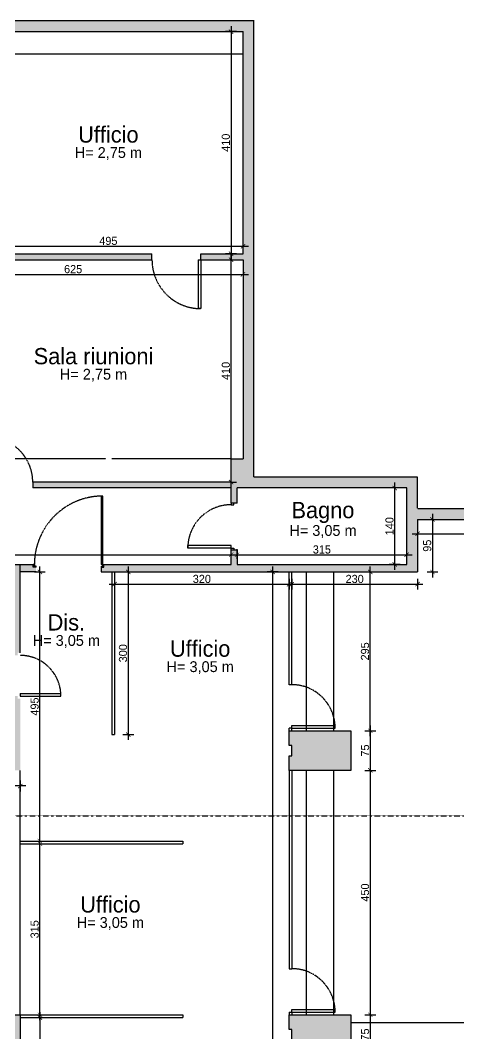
# Model space of a CAD drawing. Header units: millimetres. Extents: x 515 to 43442, y -1882 to 9936.
# Drawn here: x 1679 to 2488, y 2808 to 4678 of the extents above; entities that cross this region are included whole.
import ezdxf

# ---------------------------------------------------------------- set-up
doc = ezdxf.new("R2010")
doc.units = ezdxf.units.MM
doc.linetypes.add('35', pattern=[1.5, 0.5, -0.25, 0.5, -0.25])
doc.linetypes.add('DASHDOT2', pattern=[0.5, 0.25, -0.125, 0, -0.125])
doc.layers.get('Defpoints').update_dxf_attribs({"color": 31})
doc.layers.add('CAMP sez', color=7, linetype='Continuous', lineweight=15, true_color=0xbdbdbd)
for name, color, linetype in [('INF', 8, 'Continuous'), ('Linee di sezione', 7, 'Continuous'), ('PROS', 9, 'Continuous'), ('Q_100_ESECUTIVO', 3, 'Continuous'), ('SEZ', 170, 'Continuous'), ('Testi', 7, 'Continuous'), ('VOLTE', 8, 'Continuous')]:
    doc.layers.add(name, color=color, linetype=linetype)
doc.styles.add('T_ESE_q100', font='bahnschrift.ttf', dxfattribs={"height": 15})
doc.dimstyles.new('Quote al 100 arrotondate', dxfattribs={"dimscale": 0, "dimtxt": 15, "dimasz": 8, "dimexe": 10, "dimexo": 10, "dimgap": 2, "dimtad": 1, "dimdec": 0, "dimrnd": 5, "dimzin": 0, "dimdsep": 46, "dimtxsty": 'T_ESE_q100', "dimblk": 'ARCHTICK', "dimcen": 0.09, "dimdle": 10, "dimadec": 0, "dimazin": 0, "dimtfac": 1, "dimtdec": 0, "dimtofl": 0, "dimtmove": 2, "dimatfit": 3, "dimldrblk": 'ARCHTICK', "dimfxl": 10, "dimfxlon": 1, "dimtolj": 1, "dimtzin": 0, "dimlwd": -1, "dimlwe": -1, "dimarcsym": 0})

# ---------------------------------------------------------------- blocks, each defined once
blk = doc.blocks.new('_ArchTick')
at = {"color": 0, "linetype": 'ByBlock', "const_width": 0.15}
blk.add_lwpolyline([(-0.5, -0.5), (0.5, 0.5)], dxfattribs=at)
blk = doc.blocks.new('*D27')
at = {"layer": 'Defpoints', "color": 0, "transparency": 16777216}
for p in [(2089.9, 4657.4), (2067.8, 4247.4), (2089.9, 4247.4)]:
    blk.add_point(p, dxfattribs=at)
at = {"layer": 'Q_100_ESECUTIVO', "color": 0, "transparency": 16777216}
for p, q in [((2077.8, 4657.4), (2057.8, 4657.4)), ((2067.8, 4667.4), (2067.8, 4237.4)), ((2077.8, 4247.4), (2057.8, 4247.4))]:
    blk.add_line(p, q, dxfattribs=at)
at = {"layer": 'Q_100_ESECUTIVO', "color": 0, "transparency": 16777216, "xscale": 8, "yscale": 8, "zscale": 8}
for p, rotation in [((2067.8, 4657.4), 90), ((2067.8, 4247.4), 270)]:
    blk.add_blockref('_ArchTick', p, dxfattribs=dict(at, rotation=rotation))
at = {"layer": 'Q_100_ESECUTIVO', "color": 0, "transparency": 16777216, "insert": (2058.2, 4452.4), "char_height": 15, "attachment_point": 5, "rotation": 90, "style": 'T_ESE_q100'}
blk.add_mtext('\\A1;410', dxfattribs=at)
blk = doc.blocks.new('*D29')
at = {"layer": 'Defpoints', "color": 0, "transparency": 16777216}
for p in [(1462.9, 4290.4), (2089.9, 4236.4), (2089.9, 4209.5)]:
    blk.add_point(p, dxfattribs=at)
at = {"layer": 'Q_100_ESECUTIVO', "color": 0, "transparency": 16777216}
for p, q in [((1452.9, 4209.5), (2099.9, 4209.5)), ((1462.9, 4219.5), (1462.9, 4199.5)), ((2089.9, 4219.5), (2089.9, 4199.5))]:
    blk.add_line(p, q, dxfattribs=at)
at = {"layer": 'Q_100_ESECUTIVO', "color": 0, "transparency": 16777216, "xscale": 8, "yscale": 8, "zscale": 8, "rotation": 180}
blk.add_blockref('_ArchTick', (1462.9, 4209.5), dxfattribs=at)
at = {"layer": 'Q_100_ESECUTIVO', "color": 0, "transparency": 16777216, "xscale": 8, "yscale": 8, "zscale": 8}
blk.add_blockref('_ArchTick', (2089.9, 4209.5), dxfattribs=at)
at = {"layer": 'Q_100_ESECUTIVO', "color": 0, "transparency": 16777216, "insert": (1776.4, 4219.1), "char_height": 15, "attachment_point": 5, "style": 'T_ESE_q100'}
blk.add_mtext('\\A1;625', dxfattribs=at)
blk = doc.blocks.new('*D34')
at = {"layer": 'Defpoints', "color": 0, "transparency": 16777216}
for p in [(2067.9, 3692.2), (1064.9, 3674.4), (2067.9, 3674.4)]:
    blk.add_point(p, dxfattribs=at)
at = {"layer": 'Q_100_ESECUTIVO', "color": 0, "transparency": 16777216}
for p, q in [((1054.9, 3692.2), (2077.9, 3692.2)), ((1064.9, 3684.4), (1064.9, 3702.2)), ((2067.9, 3684.4), (2067.9, 3702.2))]:
    blk.add_line(p, q, dxfattribs=at)
at = {"layer": 'Q_100_ESECUTIVO', "color": 0, "transparency": 16777216, "xscale": 8, "yscale": 8, "zscale": 8, "rotation": 180}
blk.add_blockref('_ArchTick', (1064.9, 3692.2), dxfattribs=at)
at = {"layer": 'Q_100_ESECUTIVO', "color": 0, "transparency": 16777216, "xscale": 8, "yscale": 8, "zscale": 8}
blk.add_blockref('_ArchTick', (2067.9, 3692.2), dxfattribs=at)
at = {"layer": 'Q_100_ESECUTIVO', "color": 0, "transparency": 16777216, "insert": (1566.4, 3701.9), "char_height": 15, "attachment_point": 5, "style": 'T_ESE_q100'}
blk.add_mtext('\\A1;1005', dxfattribs=at)
blk = doc.blocks.new('*D35')
at = {"layer": 'Defpoints', "color": 0, "transparency": 16777216}
for p in [(2391.9, 3692.2), (2078.9, 3674.4), (2391.9, 3674.4)]:
    blk.add_point(p, dxfattribs=at)
at = {"layer": 'Q_100_ESECUTIVO', "color": 0, "transparency": 16777216}
for p, q in [((2068.9, 3692.2), (2401.9, 3692.2)), ((2078.9, 3684.4), (2078.9, 3702.2)), ((2391.9, 3684.4), (2391.9, 3702.2))]:
    blk.add_line(p, q, dxfattribs=at)
at = {"layer": 'Q_100_ESECUTIVO', "color": 0, "transparency": 16777216, "xscale": 8, "yscale": 8, "zscale": 8, "rotation": 180}
blk.add_blockref('_ArchTick', (2078.9, 3692.2), dxfattribs=at)
at = {"layer": 'Q_100_ESECUTIVO', "color": 0, "transparency": 16777216, "xscale": 8, "yscale": 8, "zscale": 8}
blk.add_blockref('_ArchTick', (2391.9, 3692.2), dxfattribs=at)
at = {"layer": 'Q_100_ESECUTIVO', "color": 0, "transparency": 16777216, "insert": (2235.4, 3701.8), "char_height": 15, "attachment_point": 5, "style": 'T_ESE_q100'}
blk.add_mtext('\\A1;315', dxfattribs=at)
blk = doc.blocks.new('*D36')
at = {"layer": 'Defpoints', "color": 0, "transparency": 16777216}
for p in [(2369.8, 3815.4), (2391.9, 3815.4), (2391.9, 3674.4)]:
    blk.add_point(p, dxfattribs=at)
at = {"layer": 'Q_100_ESECUTIVO', "color": 0, "transparency": 16777216}
for p, q in [((2379.8, 3815.4), (2359.8, 3815.4)), ((2369.8, 3664.4), (2369.8, 3825.4)), ((2379.8, 3674.4), (2359.8, 3674.4))]:
    blk.add_line(p, q, dxfattribs=at)
at = {"layer": 'Q_100_ESECUTIVO', "color": 0, "transparency": 16777216, "xscale": 8, "yscale": 8, "zscale": 8}
for p, rotation in [((2369.8, 3815.4), 90), ((2369.8, 3674.4), 270)]:
    blk.add_blockref('_ArchTick', p, dxfattribs=dict(at, rotation=rotation))
at = {"layer": 'Q_100_ESECUTIVO', "color": 0, "transparency": 16777216, "insert": (2360.2, 3744.9), "char_height": 15, "attachment_point": 5, "rotation": 90, "style": 'T_ESE_q100'}
blk.add_mtext('\\A1;140', dxfattribs=at)
blk = doc.blocks.new('*D40')
at = {"layer": 'Defpoints', "color": 0, "transparency": 16777216}
for p in [(1059.9, 3294.4), (1678.9, 3294.4), (1059.9, 3265.5)]:
    blk.add_point(p, dxfattribs=at)
at = {"layer": 'Q_100_ESECUTIVO', "color": 0, "transparency": 16777216}
for p, q in [((1059.9, 3275.5), (1059.9, 3255.5)), ((1678.9, 3275.5), (1678.9, 3255.5)), ((1688.9, 3265.5), (1049.9, 3265.5))]:
    blk.add_line(p, q, dxfattribs=at)
at = {"layer": 'Q_100_ESECUTIVO', "color": 0, "transparency": 16777216, "xscale": 8, "yscale": 8, "zscale": 8, "rotation": 180}
blk.add_blockref('_ArchTick', (1059.9, 3265.5), dxfattribs=at)
at = {"layer": 'Q_100_ESECUTIVO', "color": 0, "transparency": 16777216, "xscale": 8, "yscale": 8, "zscale": 8}
blk.add_blockref('_ArchTick', (1678.9, 3265.5), dxfattribs=at)
at = {"layer": 'Q_100_ESECUTIVO', "color": 0, "transparency": 16777216, "insert": (1369.4, 3275.2), "char_height": 15, "attachment_point": 5, "style": 'T_ESE_q100'}
blk.add_mtext('\\A1;620', dxfattribs=at)
blk = doc.blocks.new('*D92')
at = {"layer": 'Defpoints', "color": 0, "transparency": 16777216}
for p in [(1592.9, 4247.4), (2089.9, 4261.5), (2089.9, 4247.4)]:
    blk.add_point(p, dxfattribs=at)
at = {"layer": 'Q_100_ESECUTIVO', "color": 0, "transparency": 16777216}
for p, q in [((1592.9, 4257.4), (1592.9, 4271.5)), ((2089.9, 4257.4), (2089.9, 4271.5)), ((1582.9, 4261.5), (2099.9, 4261.5))]:
    blk.add_line(p, q, dxfattribs=at)
at = {"layer": 'Q_100_ESECUTIVO', "color": 0, "transparency": 16777216, "xscale": 8, "yscale": 8, "zscale": 8, "rotation": 180}
blk.add_blockref('_ArchTick', (1592.9, 4261.5), dxfattribs=at)
at = {"layer": 'Q_100_ESECUTIVO', "color": 0, "transparency": 16777216, "xscale": 8, "yscale": 8, "zscale": 8}
blk.add_blockref('_ArchTick', (2089.9, 4261.5), dxfattribs=at)
at = {"layer": 'Q_100_ESECUTIVO', "color": 0, "transparency": 16777216, "insert": (1841.4, 4271.2), "char_height": 15, "attachment_point": 5, "style": 'T_ESE_q100'}
blk.add_mtext('\\A1;495', dxfattribs=at)
blk = doc.blocks.new('*D93')
at = {"layer": 'Defpoints', "color": 0, "transparency": 16777216}
for p in [(2067.9, 4236.4), (2067.9, 4236.4), (2067.9, 3826.4)]:
    blk.add_point(p, dxfattribs=at)
at = {"layer": 'Q_100_ESECUTIVO', "color": 0, "transparency": 16777216}
for p, q in [((2067.9, 3816.4), (2067.9, 4246.4)), ((2067.9, 4236.4), (2077.9, 4236.4)), ((2067.9, 3826.4), (2077.9, 3826.4))]:
    blk.add_line(p, q, dxfattribs=at)
at = {"layer": 'Q_100_ESECUTIVO', "color": 0, "transparency": 16777216, "xscale": 8, "yscale": 8, "zscale": 8}
for p, rotation in [((2067.9, 4236.4), 90), ((2067.9, 3826.4), 270)]:
    blk.add_blockref('_ArchTick', p, dxfattribs=dict(at, rotation=rotation))
at = {"layer": 'Q_100_ESECUTIVO', "color": 0, "transparency": 16777216, "insert": (2058.2, 4031.4), "char_height": 15, "attachment_point": 5, "rotation": 90, "style": 'T_ESE_q100'}
blk.add_mtext('\\A1;410', dxfattribs=at)
blk = doc.blocks.new('*D101')
at = {"layer": 'Defpoints', "color": 0, "transparency": 16777216}
for p in [(1678.9, 3158.9), (1715.1, 3158.9), (1678.9, 2843.4)]:
    blk.add_point(p, dxfattribs=at)
at = {"layer": 'Q_100_ESECUTIVO', "color": 0, "transparency": 16777216}
for p, q in [((1715.1, 2833.4), (1715.1, 3168.9)), ((1705.1, 3158.9), (1725.1, 3158.9)), ((1705.1, 2843.4), (1725.1, 2843.4))]:
    blk.add_line(p, q, dxfattribs=at)
at = {"layer": 'Q_100_ESECUTIVO', "color": 0, "transparency": 16777216, "xscale": 8, "yscale": 8, "zscale": 8}
for p, rotation in [((1715.1, 3158.9), 90), ((1715.1, 2843.4), 270)]:
    blk.add_blockref('_ArchTick', p, dxfattribs=dict(at, rotation=rotation))
at = {"layer": 'Q_100_ESECUTIVO', "color": 0, "transparency": 16777216, "insert": (1705.4, 3001.1), "char_height": 15, "attachment_point": 5, "rotation": 90, "style": 'T_ESE_q100'}
blk.add_mtext('\\A1;315', dxfattribs=at)
blk = doc.blocks.new('*D102')
at = {"layer": 'Defpoints', "color": 0, "transparency": 16777216}
for p in [(1678.9, 2838.4), (1678.9, 2522.9), (1715.1, 2522.9)]:
    blk.add_point(p, dxfattribs=at)
at = {"layer": 'Q_100_ESECUTIVO', "color": 0, "transparency": 16777216}
for p, q in [((1715.1, 2848.4), (1715.1, 2512.9)), ((1705.1, 2838.4), (1725.1, 2838.4)), ((1705.1, 2522.9), (1725.1, 2522.9))]:
    blk.add_line(p, q, dxfattribs=at)
at = {"layer": 'Q_100_ESECUTIVO', "color": 0, "transparency": 16777216, "xscale": 8, "yscale": 8, "zscale": 8}
for p, rotation in [((1715.1, 2838.4), 90), ((1715.1, 2522.9), 270)]:
    blk.add_blockref('_ArchTick', p, dxfattribs=dict(at, rotation=rotation))
at = {"layer": 'Q_100_ESECUTIVO', "color": 0, "transparency": 16777216, "insert": (1705.4, 2680.6), "char_height": 15, "attachment_point": 5, "rotation": 90, "style": 'T_ESE_q100'}
blk.add_mtext('\\A1;315', dxfattribs=at)
blk = doc.blocks.new('*D103')
at = {"layer": 'Defpoints', "color": 0, "transparency": 16777216}
for p in [(1678.9, 3660.4), (1715.1, 3660.4), (1678.9, 3163.9)]:
    blk.add_point(p, dxfattribs=at)
at = {"layer": 'Q_100_ESECUTIVO', "color": 0, "transparency": 16777216}
for p, q in [((1715.1, 3153.9), (1715.1, 3670.4)), ((1705.1, 3660.4), (1725.1, 3660.4)), ((1705.1, 3163.9), (1725.1, 3163.9))]:
    blk.add_line(p, q, dxfattribs=at)
at = {"layer": 'Q_100_ESECUTIVO', "color": 0, "transparency": 16777216, "xscale": 8, "yscale": 8, "zscale": 8}
for p, rotation in [((1715.1, 3660.4), 90), ((1715.1, 3163.9), 270)]:
    blk.add_blockref('_ArchTick', p, dxfattribs=dict(at, rotation=rotation))
at = {"layer": 'Q_100_ESECUTIVO', "color": 0, "transparency": 16777216, "insert": (1705.4, 3412.1), "char_height": 15, "attachment_point": 5, "rotation": 90, "style": 'T_ESE_q100'}
blk.add_mtext('\\A1;495', dxfattribs=at)
blk = doc.blocks.new('*D104')
at = {"layer": 'Defpoints', "color": 0, "transparency": 16777216}
for p in [(1852.9, 3660.4), (2174.9, 3660.4), (2174.9, 3637.9)]:
    blk.add_point(p, dxfattribs=at)
at = {"layer": 'Q_100_ESECUTIVO', "color": 0, "transparency": 16777216}
for p, q in [((1852.9, 3647.9), (1852.9, 3627.9)), ((2174.9, 3647.9), (2174.9, 3627.9)), ((1842.9, 3637.9), (2184.9, 3637.9))]:
    blk.add_line(p, q, dxfattribs=at)
at = {"layer": 'Q_100_ESECUTIVO', "color": 0, "transparency": 16777216, "xscale": 8, "yscale": 8, "zscale": 8, "rotation": 180}
blk.add_blockref('_ArchTick', (1852.9, 3637.9), dxfattribs=at)
at = {"layer": 'Q_100_ESECUTIVO', "color": 0, "transparency": 16777216, "xscale": 8, "yscale": 8, "zscale": 8}
blk.add_blockref('_ArchTick', (2174.9, 3637.9), dxfattribs=at)
at = {"layer": 'Q_100_ESECUTIVO', "color": 0, "transparency": 16777216, "insert": (2013.9, 3647.5), "char_height": 15, "attachment_point": 5, "style": 'T_ESE_q100'}
blk.add_mtext('\\A1;320', dxfattribs=at)
blk = doc.blocks.new('*D105')
at = {"layer": 'Defpoints', "color": 0, "transparency": 16777216}
for p in [(1852.9, 3660.4), (1852.9, 3360.4), (1878.2, 3360.4)]:
    blk.add_point(p, dxfattribs=at)
at = {"layer": 'Q_100_ESECUTIVO', "color": 0, "transparency": 16777216}
for p, q in [((1878.2, 3670.4), (1878.2, 3350.4)), ((1868.2, 3660.4), (1888.2, 3660.4)), ((1868.2, 3360.4), (1888.2, 3360.4))]:
    blk.add_line(p, q, dxfattribs=at)
at = {"layer": 'Q_100_ESECUTIVO', "color": 0, "transparency": 16777216, "xscale": 8, "yscale": 8, "zscale": 8}
for p, rotation in [((1878.2, 3660.4), 90), ((1878.2, 3360.4), 270)]:
    blk.add_blockref('_ArchTick', p, dxfattribs=dict(at, rotation=rotation))
at = {"layer": 'Q_100_ESECUTIVO', "color": 0, "transparency": 16777216, "insert": (1868.5, 3510.4), "char_height": 15, "attachment_point": 5, "rotation": 90, "style": 'T_ESE_q100'}
blk.add_mtext('\\A1;300', dxfattribs=at)
blk = doc.blocks.new('*D106')
at = {"layer": 'Defpoints', "color": 0, "transparency": 16777216}
for p in [(2174.9, 3660.4), (2144.5, 1727.4), (2174.9, 1727.4)]:
    blk.add_point(p, dxfattribs=at)
at = {"layer": 'Q_100_ESECUTIVO', "color": 0, "transparency": 16777216}
for p, q in [((2144.5, 3670.4), (2144.5, 1717.4)), ((2154.5, 3660.4), (2134.5, 3660.4)), ((2154.5, 1727.4), (2134.5, 1727.4))]:
    blk.add_line(p, q, dxfattribs=at)
at = {"layer": 'Q_100_ESECUTIVO', "color": 0, "transparency": 16777216, "xscale": 8, "yscale": 8, "zscale": 8}
for p, rotation in [((2144.5, 3660.4), 90), ((2144.5, 1727.4), 270)]:
    blk.add_blockref('_ArchTick', p, dxfattribs=dict(at, rotation=rotation))
at = {"layer": 'Q_100_ESECUTIVO', "color": 0, "transparency": 16777216, "insert": (2134.8, 2693.9), "char_height": 15, "attachment_point": 5, "rotation": 90, "style": 'T_ESE_q100'}
blk.add_mtext('\\A1;1935', dxfattribs=at)
blk = doc.blocks.new('*D72')
at = {"layer": 'Defpoints', "color": 0, "transparency": 16777216}
for p in [(2411.9, 3757.4), (2720.9, 3757.4), (2720.9, 3730.8)]:
    blk.add_point(p, dxfattribs=at)
at = {"layer": 'Q_100_ESECUTIVO', "color": 0, "transparency": 16777216}
for p, q in [((2411.9, 3740.8), (2411.9, 3720.8)), ((2720.9, 3740.8), (2720.9, 3720.8)), ((2401.9, 3730.8), (2730.9, 3730.8))]:
    blk.add_line(p, q, dxfattribs=at)
at = {"layer": 'Q_100_ESECUTIVO', "color": 0, "transparency": 16777216, "xscale": 8, "yscale": 8, "zscale": 8, "rotation": 180}
blk.add_blockref('_ArchTick', (2411.9, 3730.8), dxfattribs=at)
at = {"layer": 'Q_100_ESECUTIVO', "color": 0, "transparency": 16777216, "xscale": 8, "yscale": 8, "zscale": 8}
blk.add_blockref('_ArchTick', (2720.9, 3730.8), dxfattribs=at)
at = {"layer": 'Q_100_ESECUTIVO', "color": 0, "transparency": 16777216, "insert": (2566.4, 3740.5), "char_height": 15, "attachment_point": 5, "style": 'T_ESE_q100'}
blk.add_mtext('\\A1;310', dxfattribs=at)
blk = doc.blocks.new('*D73')
at = {"layer": 'Defpoints', "color": 0, "transparency": 16777216}
for p in [(2411.9, 3757.4), (2411.9, 3660.4), (2439.4, 3660.4)]:
    blk.add_point(p, dxfattribs=at)
at = {"layer": 'Q_100_ESECUTIVO', "color": 0, "transparency": 16777216}
for p, q in [((2439.4, 3767.4), (2439.4, 3650.4)), ((2429.4, 3757.4), (2449.4, 3757.4)), ((2429.4, 3660.4), (2449.4, 3660.4))]:
    blk.add_line(p, q, dxfattribs=at)
at = {"layer": 'Q_100_ESECUTIVO', "color": 0, "transparency": 16777216, "xscale": 8, "yscale": 8, "zscale": 8}
for p, rotation in [((2439.4, 3757.4), 90), ((2439.4, 3660.4), 270)]:
    blk.add_blockref('_ArchTick', p, dxfattribs=dict(at, rotation=rotation))
at = {"layer": 'Q_100_ESECUTIVO', "color": 0, "transparency": 16777216, "insert": (2429.8, 3708.9), "char_height": 15, "attachment_point": 5, "rotation": 90, "style": 'T_ESE_q100'}
blk.add_mtext('\\A1;95', dxfattribs=at)
blk = doc.blocks.new('*D74')
at = {"layer": 'Defpoints', "color": 0, "transparency": 16777216}
for p in [(2179.9, 3660.4), (2411.9, 3660.4), (2411.9, 3637.9)]:
    blk.add_point(p, dxfattribs=at)
at = {"layer": 'Q_100_ESECUTIVO', "color": 0, "transparency": 16777216}
for p, q in [((2179.9, 3647.9), (2179.9, 3627.9)), ((2411.9, 3647.9), (2411.9, 3627.9)), ((2169.9, 3637.9), (2421.9, 3637.9))]:
    blk.add_line(p, q, dxfattribs=at)
at = {"layer": 'Q_100_ESECUTIVO', "color": 0, "transparency": 16777216, "xscale": 8, "yscale": 8, "zscale": 8, "rotation": 180}
blk.add_blockref('_ArchTick', (2179.9, 3637.9), dxfattribs=at)
at = {"layer": 'Q_100_ESECUTIVO', "color": 0, "transparency": 16777216, "xscale": 8, "yscale": 8, "zscale": 8}
blk.add_blockref('_ArchTick', (2411.9, 3637.9), dxfattribs=at)
at = {"layer": 'Q_100_ESECUTIVO', "color": 0, "transparency": 16777216, "insert": (2295.9, 3647.5), "char_height": 15, "attachment_point": 5, "style": 'T_ESE_q100'}
blk.add_mtext('\\A1;230', dxfattribs=at)
blk = doc.blocks.new('*D75')
at = {"layer": 'Defpoints', "color": 0, "transparency": 16777216}
for p in [(2288.9, 3660.4), (2324.7, 3660.4), (2288.9, 3367.4)]:
    blk.add_point(p, dxfattribs=at)
at = {"layer": 'Q_100_ESECUTIVO', "color": 0, "transparency": 16777216}
for p, q in [((2324.7, 3357.4), (2324.7, 3670.4)), ((2314.7, 3660.4), (2334.7, 3660.4)), ((2314.7, 3367.4), (2334.7, 3367.4))]:
    blk.add_line(p, q, dxfattribs=at)
at = {"layer": 'Q_100_ESECUTIVO', "color": 0, "transparency": 16777216, "xscale": 8, "yscale": 8, "zscale": 8}
for p, rotation in [((2324.7, 3660.4), 90), ((2324.7, 3367.4), 270)]:
    blk.add_blockref('_ArchTick', p, dxfattribs=dict(at, rotation=rotation))
at = {"layer": 'Q_100_ESECUTIVO', "color": 0, "transparency": 16777216, "insert": (2315, 3513.9), "char_height": 15, "attachment_point": 5, "rotation": 90, "style": 'T_ESE_q100'}
blk.add_mtext('\\A1;295', dxfattribs=at)
blk = doc.blocks.new('*D76')
at = {"layer": 'Defpoints', "color": 0, "transparency": 16777216}
for p in [(2288.9, 3367.4), (2288.9, 3294.4), (2324.7, 3294.4)]:
    blk.add_point(p, dxfattribs=at)
at = {"layer": 'Q_100_ESECUTIVO', "color": 0, "transparency": 16777216}
for p, q in [((2314.7, 3367.4), (2334.7, 3367.4)), ((2324.7, 3377.4), (2324.7, 3284.4)), ((2314.7, 3294.4), (2334.7, 3294.4))]:
    blk.add_line(p, q, dxfattribs=at)
at = {"layer": 'Q_100_ESECUTIVO', "color": 0, "transparency": 16777216, "xscale": 8, "yscale": 8, "zscale": 8}
for p, rotation in [((2324.7, 3367.4), 90), ((2324.7, 3294.4), 270)]:
    blk.add_blockref('_ArchTick', p, dxfattribs=dict(at, rotation=rotation))
at = {"layer": 'Q_100_ESECUTIVO', "color": 0, "transparency": 16777216, "insert": (2315.1, 3330.9), "char_height": 15, "attachment_point": 5, "rotation": 90, "style": 'T_ESE_q100'}
blk.add_mtext('\\A1;75', dxfattribs=at)
blk = doc.blocks.new('*D77')
at = {"layer": 'Defpoints', "color": 0, "transparency": 16777216}
for p in [(2288.9, 3294.4), (2288.9, 2843.4), (2324.7, 2843.4)]:
    blk.add_point(p, dxfattribs=at)
at = {"layer": 'Q_100_ESECUTIVO', "color": 0, "transparency": 16777216}
for p, q in [((2314.7, 3294.4), (2334.7, 3294.4)), ((2324.7, 3304.4), (2324.7, 2833.4)), ((2314.7, 2843.4), (2334.7, 2843.4))]:
    blk.add_line(p, q, dxfattribs=at)
at = {"layer": 'Q_100_ESECUTIVO', "color": 0, "transparency": 16777216, "xscale": 8, "yscale": 8, "zscale": 8}
for p, rotation in [((2324.7, 3294.4), 90), ((2324.7, 2843.4), 270)]:
    blk.add_blockref('_ArchTick', p, dxfattribs=dict(at, rotation=rotation))
at = {"layer": 'Q_100_ESECUTIVO', "color": 0, "transparency": 16777216, "insert": (2315, 3068.9), "char_height": 15, "attachment_point": 5, "rotation": 90, "style": 'T_ESE_q100'}
blk.add_mtext('\\A1;450', dxfattribs=at)
blk = doc.blocks.new('*D78')
at = {"layer": 'Defpoints', "color": 0, "transparency": 16777216}
for p in [(2288.9, 2843.4), (2288.9, 2770.4), (2324.7, 2770.4)]:
    blk.add_point(p, dxfattribs=at)
at = {"layer": 'Q_100_ESECUTIVO', "color": 0, "transparency": 16777216}
for p, q in [((2314.7, 2843.4), (2334.7, 2843.4)), ((2324.7, 2853.4), (2324.7, 2760.4)), ((2314.7, 2770.4), (2334.7, 2770.4))]:
    blk.add_line(p, q, dxfattribs=at)
at = {"layer": 'Q_100_ESECUTIVO', "color": 0, "transparency": 16777216, "xscale": 8, "yscale": 8, "zscale": 8}
for p, rotation in [((2324.7, 2843.4), 90), ((2324.7, 2770.4), 270)]:
    blk.add_blockref('_ArchTick', p, dxfattribs=dict(at, rotation=rotation))
at = {"layer": 'Q_100_ESECUTIVO', "color": 0, "transparency": 16777216, "insert": (2315.1, 2806.9), "char_height": 15, "attachment_point": 5, "rotation": 90, "style": 'T_ESE_q100'}
blk.add_mtext('\\A1;75', dxfattribs=at)

msp = doc.modelspace()

# ---------------------------------------------------------------- hatches: boundary and pattern name
at = {"layer": 'CAMP sez'}
h = msp.add_hatch(color=256, dxfattribs=at)
h.dxf.hatch_style = 1
h.paths.add_polyline_path([(2958.9, 1722.4), (2938.9, 1722.4), (2938.9, 1592.8), (2715.6, 1441.1), (2726.9, 1424.5), (2958.9, 1582.2)], flags=17)
h.paths.add_polyline_path([(2694.6, 1402.6), (2683.3, 1419.3), (2288.9, 1220.7), (2288.9, 1198.4)], flags=17)
h.paths.add_polyline_path([(2288.9, 1271.4), (2174.9, 1271.4), (2174.9, 1244.4), (2179.9, 1244.4), (2179.9, 1225.4), (2174.9, 1225.4), (2174.9, 1198.4), (2288.9, 1198.4)], flags=17)
h.paths.add_polyline_path([(2288.9, 2843.4), (2174.9, 2843.4), (2174.9, 2816.4), (2179.9, 2816.4), (2179.9, 2797.4), (2174.9, 2797.4), (2174.9, 2770.4), (2288.9, 2770.4)], flags=17)
h.paths.add_polyline_path([(2288.9, 2319.4), (2174.9, 2319.4), (2174.9, 2292.4), (2179.9, 2292.4), (2179.9, 2273.4), (2174.9, 2273.4), (2174.9, 2246.4), (2288.9, 2246.4)], flags=17)
h.paths.add_polyline_path([(2288.9, 1795.4), (2174.9, 1795.4), (2174.9, 1768.4), (2179.9, 1768.4), (2179.9, 1749.4), (2174.9, 1749.4), (2174.9, 1722.4), (2288.9, 1722.4)], flags=17)
h.paths.add_polyline_path([(2958.9, 1895.9), (2938.9, 1895.9), (2938.9, 1742.4), (2288.9, 1742.4), (2288.9, 1722.4), (2958.9, 1722.4)], flags=17)
h.paths.add_polyline_path([(2958.9, 2419.9), (2938.9, 2419.9), (2938.9, 2145.9), (2958.9, 2145.9)], flags=17)
h.paths.add_polyline_path([(2958.9, 3851.4), (2938.9, 3851.4), (2938.9, 3607.9), (2958.9, 3607.9)], flags=17)
h.paths.add_polyline_path([(2958.9, 3357.9), (2938.9, 3357.9), (2938.9, 3193.9), (2958.9, 3193.9)], flags=17)
h.paths.add_polyline_path([(2958.9, 2943.9), (2938.9, 2943.9), (2938.9, 2669.9), (2958.9, 2669.9)], flags=17)
h.paths.add_polyline_path([(1678.9, 3674.4), (1059.9, 3674.4), (1059.9, 3663.4), (1510.9, 3663.4), (1510.9, 3463.4), (1420.9, 3463.4), (1420.9, 3460.4), (1505.9, 3460.4), (1505.9, 3454.4), (1420.9, 3454.4), (1420.9, 3451.4), (1510.9, 3451.4), (1510.9, 3309.4), (1420.9, 3309.4), (1420.9, 3304.9), (1510.9, 3304.9), (1510.9, 3298.9), (1420.9, 3298.9), (1420.9, 3294.4), (1520.9, 3294.4), (1520.9, 3357.4), (1613.9, 3357.4), (1613.9, 3367.4), (1520.9, 3367.4), (1520.9, 3515.4), (1523.9, 3515.4), (1523.9, 3526.4), (1520.9, 3526.4), (1520.9, 3663.4), (1667.9, 3663.4), (1667.9, 3526.4), (1598.9, 3526.4), (1598.9, 3515.4), (1667.9, 3515.4), (1667.9, 3506.4), (1673.9, 3506.4), (1673.9, 3511.4), (1678.9, 3511.4)], flags=17)
h.paths.add_polyline_path([(1330.9, 3463.4), (1305.9, 3463.4), (1305.9, 3663.4), (1290.9, 3663.4), (1290.9, 3294.4), (1330.9, 3294.4), (1330.9, 3309.4), (1305.9, 3309.4), (1305.9, 3451.4), (1330.9, 3451.4)], flags=16)
h.paths.add_polyline_path([(1310.4, 4657.4), (1290.4, 4657.4), (1290.4, 4259.4), (1310.4, 4259.4)], flags=17)
h.paths.add_polyline_path([(1330.4, 4259.4), (1270.4, 4259.4), (1270.4, 4239.4), (1330.4, 4239.4)], flags=17)
h.paths.add_polyline_path([(1180.4, 4259.4), (1067.9, 4259.4), (1067.9, 4239.4), (1180.4, 4239.4)], flags=17)
h.paths.add_polyline_path([(1447.9, 4259.4), (1420.4, 4259.4), (1420.4, 4239.4), (1447.9, 4239.4)], flags=17)
h.paths.add_polyline_path([(849.9, 682.4), (514.9, 682.4), (514.9, 647.4), (814.9, 647.4), (814.9, 489.5), (849.9, 489.5), (849.9, 557.4), (852.9, 557.4), (852.9, 567.4), (849.9, 567.4)])
h.paths.add_polyline_path([(2288.9, 3367.4), (2174.9, 3367.4), (2174.9, 3340.4), (2179.9, 3340.4), (2179.9, 3321.4), (2174.9, 3321.4), (2174.9, 3294.4), (2288.9, 3294.4)], flags=17)
h.paths.add_polyline_path([(1707.9, 3669.4), (1702.9, 3669.4), (1702.9, 3674.4), (1678.9, 3674.4), (1678.9, 3660.4), (1707.9, 3660.4)], flags=17)
h.paths.add_polyline_path([(5530.2, 3374.5), (5498.8, 3353.2), (5516.8, 3326.7), (5548.2, 3348.1)], flags=17)
h.paths.add_polyline_path([(5295.1, 3176.1), (5277.1, 3202.5), (5216.7, 3161.5), (5234.7, 3135)], flags=17)
h.paths.add_polyline_path([(4753.9, 2839.4), (4690.9, 2839.4), (4690.9, 2759.4), (4756.2, 2803.8)], flags=17)
h.paths.add_polyline_path([(4230.9, 2839.4), (4167.9, 2839.4), (4167.9, 2767.4), (4230.9, 2767.4)], flags=17)
h.paths.add_polyline_path([(4204.5, 2469.9), (4172.2, 2448), (4191.3, 2419.8), (4223.6, 2441.8)], flags=17)
h.paths.add_polyline_path([(3701.3, 2086.8), (3682.2, 2114.9), (3649.9, 2093), (3669, 2064.9)], flags=17)
h.paths.add_polyline_path([(3186.9, 1793.4), (3123.9, 1793.4), (3123.9, 1694.4), (3186.9, 1732.4)], flags=17)
h.paths.add_polyline_path([(2726.9, 1424.5), (2707.8, 1452.7), (2675.5, 1430.7), (2694.6, 1402.6)], flags=17)
h.paths.add_polyline_path([(1701.9, 1209.4), (1678.9, 1209.4), (1678.9, 1198.4), (1701.9, 1198.4)], flags=17)
h.paths.add_polyline_path([(1678.9, 1271.4), (1613.9, 1271.4), (1613.9, 1244.4), (1618.9, 1244.4), (1618.9, 1225.4), (1613.9, 1225.4), (1613.9, 1198.4), (1678.9, 1198.4), (1678.9, 1209.4)], flags=17)
h.paths.add_polyline_path([(1613.9, 1211.4), (1116.9, 1211.4), (1116.9, 1198.4), (1613.9, 1198.4)], flags=17)
h.paths.add_polyline_path([(1116.9, 1225.4), (1111.9, 1225.4), (1111.9, 1244.4), (1116.9, 1244.4), (1116.9, 1271.4), (1059.9, 1271.4), (1059.9, 1198.4), (1116.9, 1198.4)], flags=17)
h.paths.add_polyline_path([(1111.9, 1768.4), (1116.9, 1768.4), (1116.9, 1795.4), (1059.9, 1795.4), (1059.9, 1722.4), (1116.9, 1722.4), (1116.9, 1749.4), (1111.9, 1749.4)], flags=17)
h.paths.add_polyline_path([(1678.9, 1795.4), (1613.9, 1795.4), (1613.9, 1768.4), (1618.9, 1768.4), (1618.9, 1749.4), (1613.9, 1749.4), (1613.9, 1722.4), (1678.9, 1722.4)], flags=17)
edge = h.paths.add_edge_path(flags=17)
edge.add_arc((1678.9, 2282.9), 218, 270, 282.4589, ccw=False)
edge.add_line((1678.9, 2064.9), (1678.9, 2047.9))
edge.add_arc((1678.9, 2282.9), 235, 270, 282.4589)
edge.add_line((1729.6, 2053.4), (1725.9, 2070))
edge = h.paths.add_edge_path(flags=17)
edge.add_line((1678.9, 2321.4), (1594.7, 2321.4))
edge.add_arc((1678.9, 2282.9), 92.5, 155.4041, 204.5959)
edge.add_line((1594.7, 2244.4), (1678.9, 2244.4))
edge.add_line((1678.9, 2244.4), (1678.9, 2321.4))
h.paths.add_polyline_path([(1111.9, 2292.4), (1116.9, 2292.4), (1116.9, 2319.4), (1059.9, 2319.4), (1059.9, 2246.4), (1116.9, 2246.4), (1116.9, 2273.4), (1111.9, 2273.4)], flags=17)
edge = h.paths.add_edge_path(flags=17)
edge.add_arc((1678.9, 2282.9), 235, 77.5411, 90)
edge.add_line((1678.9, 2517.9), (1678.9, 2500.9))
edge.add_arc((1678.9, 2282.9), 218, 77.5411, 90, ccw=False)
edge.add_line((1725.9, 2495.7), (1729.6, 2512.3))
h.paths.add_polyline_path([(1678.9, 2843.4), (1613.9, 2843.4), (1613.9, 2816.4), (1618.9, 2816.4), (1618.9, 2797.4), (1613.9, 2797.4), (1613.9, 2770.4), (1678.9, 2770.4)], flags=17)
h.paths.add_polyline_path([(1116.9, 2843.4), (1059.9, 2843.4), (1059.9, 2770.4), (1116.9, 2770.4), (1116.9, 2797.4), (1111.9, 2797.4), (1111.9, 2816.4), (1116.9, 2816.4)], flags=17)
h.paths.add_polyline_path([(1116.9, 3367.4), (1059.9, 3367.4), (1059.9, 3294.4), (1116.9, 3294.4), (1116.9, 3321.4), (1111.9, 3321.4), (1111.9, 3340.4), (1116.9, 3340.4)], flags=16)
h.paths.add_polyline_path([(1678.9, 3367.4), (1613.9, 3367.4), (1613.9, 3357.4), (1613.9, 3294.4), (1678.9, 3294.4)], flags=16)
h.paths.add_polyline_path([(1592.9, 4307.4), (1573.9, 4307.4), (1573.9, 4328.4), (1562.9, 4328.4), (1562.9, 4307.4), (1447.9, 4307.4), (1447.9, 3908.4), (1566.9, 3908.4), (1566.9, 3815.4), (1619.9, 3815.4), (1619.9, 3826.4), (1593.9, 3826.4), (1593.9, 3924.4), (1462.9, 3924.4), (1462.9, 4290.4), (1565.9, 4290.4), (1565.9, 4236.4), (1921.9, 4236.4), (1921.9, 4247.4), (1592.9, 4247.4)], flags=17)
h.paths.add_polyline_path([(3186.9, 2839.4), (3123.9, 2839.4), (3123.9, 2767.4), (3186.9, 2767.4)], flags=17)
h.paths.add_polyline_path([(1072.9, 1198.4), (1072.9, 1173.4), (1086.9, 1173.4), (1086.9, 1198.4)], flags=17)
h.paths.add_polyline_path([(1678.9, 3367.4), (1678.9, 3426.4), (1673.9, 3426.4), (1673.9, 3431.4), (1667.9, 3431.4), (1667.9, 3367.4)], flags=16)
h.paths.add_polyline_path([(1592.9, 4657.4), (2089.9, 4657.4), (2089.9, 4247.4), (2011.9, 4247.4), (2011.9, 4236.4), (2089.9, 4236.4), (2089.9, 3869.4), (2067.9, 3869.4), (2067.9, 3826.4), (1701.9, 3826.4), (1701.9, 3815.4), (2067.9, 3815.4), (2067.9, 3787.4), (2078.9, 3787.4), (2078.9, 3815.4), (2391.9, 3815.4), (2391.9, 3674.4), (2078.9, 3674.4), (2078.9, 3701.4), (2067.9, 3701.4), (2067.9, 3674.4), (1832.9, 3674.4), (1832.9, 3669.4), (1827.9, 3669.4), (1827.9, 3660.4), (2411.9, 3660.4), (2411.9, 3757.4), (2720.9, 3757.4), (2720.9, 3851.4), (3144.9, 3851.4), (3144.9, 3832.4), (3171.9, 3832.4), (3171.9, 3851.4), (4188.9, 3851.4), (4188.9, 3832.4), (4215.9, 3832.4), (4215.9, 3851.4), (5233.9, 3851.4), (5233.9, 3832.4), (5284.9, 3832.4), (5284.9, 3918.4), (5276.9, 3918.4), (5276.9, 4228.4), (5284.9, 4228.4), (5284.9, 4279.4), (5512.9, 4279.4), (5512.9, 4222.4), (5715.8, 3864.4), (5540.9, 3864.4), (5540.9, 3918.4), (5512.9, 3918.4), (5512.9, 3848.4), (5565.8, 3755.4), (5575.4, 3760.8), (5525.5, 3848.4), (5724.9, 3848.4), (5870.1, 3592.3), (5726.9, 3494.9), (5619, 3684.4), (5609.4, 3678.9), (5730.7, 3466.1), (6154.1, 3753.9), (6192, 3697.4), (6217, 3714.1), (6124.8, 3851.5), (6520.9, 4124.3), (6457.1, 3501.6), (6390.2, 3456), (6379.6, 3471.8), (1678.9, 277), (1678.9, 623.4), (1086.9, 623.4), (1086.9, 711.4), (1054.9, 711.4), (1054.9, 599.4), (1059.9, 599.4), (1059.9, 567.4), (1054.9, 567.4), (942.9, 567.4), (942.9, 557.4), (945.9, 557.4), (945.9, 489.5), (955.9, 489.5), (955.9, 563.4), (1054.9, 563.4), (1054.9, 517.4), (1117.9, 517.4), (1117.9, 597.4), (1615.9, 597.4), (1615.9, 549.4), (1653.9, 549.4), (1653.9, 299.4), (1516.6, 299.4), (1516.6, 260.4), (1653.9, 260.4), (1653.9, 212.4), (1516.6, 118.6), (1516.6, 76.2), (1685.9, 191.9), (1685.9, 239.4), (6374.3, 3425.9), (6384.8, 3410.1), (6490.2, 3481.7), (6556.8, 4185.5), (6083.4, 3859.3), (6138.8, 3776.8), (5894.2, 3610.6), (5542.9, 4230.3), (5542.9, 4309.4), (5246.9, 4309.4), (5246.9, 3881.4), (2680.9, 3881.4), (2680.9, 3777.4), (2411.9, 3777.4), (2411.9, 3835.4), (2109.9, 3835.4), (2109.9, 4677.4), (1021.9, 4677.4), (1021.9, 3840.4), (814.9, 3840.4), (814.9, 3294.4), (849.9, 3294.4), (849.9, 3815.4), (1072.9, 3815.4), (1072.9, 3908.4), (1092.9, 3908.4), (1092.9, 3913.4), (1041.9, 3913.4), (1041.9, 4239.4), (1067.9, 4239.4), (1067.9, 4276.4), (1091.9, 4276.4), (1091.9, 4289.4), (1067.9, 4289.4), (1067.9, 4307.4), (1041.9, 4307.4), (1041.9, 4616.4), (1067.9, 4616.4), (1067.9, 4657.4), (1562.9, 4657.4), (1562.9, 4328.4), (1573.9, 4328.4), (1573.9, 4616.4), (1592.9, 4616.4)])

# ---------------------------------------------------------------- linework, layer by layer
at = {"layer": 'INF'}
for p, q in [((2006.9, 4236.4), (2006.9, 4146.4)), ((2006.9, 4236.4), (2011.9, 4236.4)), ((2011.9, 4236.4), (2011.9, 4146.4)), ((2011.9, 4146.4), (2006.9, 4146.4)), ((1827.9, 3800.4), (1827.9, 3674.4)), ((1830.9, 3800.4), (1827.9, 3800.4)), ((1830.9, 3674.4), (1830.9, 3800.4)), ((2067.9, 3787.4), (2067.9, 3784.4)), ((2067.9, 3784.4), (2072.9, 3784.4)), ((2072.9, 3784.4), (2072.9, 3787.4)), ((2067.9, 3709.4), (1987.9, 3709.4)), ((1987.9, 3704.4), (1987.9, 3709.4)), ((2067.9, 3704.4), (1987.9, 3704.4)), ((2067.9, 3704.4), (2067.9, 3709.4)), ((2067.9, 3704.4), (2072.9, 3704.4)), ((2067.9, 3701.4), (2067.9, 3704.4)), ((2072.9, 3704.4), (2072.9, 3701.4)), ((1704.9, 3674.4), (1702.9, 3674.4)), ((1704.9, 3671.4), (1704.9, 3674.4)), ((1707.9, 3671.4), (1704.9, 3671.4)), ((1707.9, 3669.4), (1707.9, 3671.4)), ((1830.9, 3674.4), (1827.9, 3674.4)), ((1827.9, 3671.4), (1830.9, 3671.4)), ((1827.9, 3671.4), (1827.9, 3669.4)), ((1830.9, 3671.4), (1830.9, 3674.4)), ((1830.9, 3674.4), (1832.9, 3674.4)), ((1678.9, 3436.4), (1753.9, 3436.4)), ((1678.9, 3436.4), (1678.9, 3431.4)), ((1678.9, 3431.4), (1753.9, 3431.4)), ((1753.9, 3431.4), (1753.9, 3436.4))]:
    msp.add_line(p, q, dxfattribs=at)
at = {"layer": 'Linee di sezione', "linetype": 'DASHDOT2'}
msp.add_line((616.8, 3210.4), (6257.2, 3210.4), dxfattribs=at)
at = {"layer": 'PROS'}
for p, q in [((1847.9, 3660.4), (1847.9, 3360.4)), ((1852.9, 3660.4), (1852.9, 3360.4)), ((2174.9, 3452.4), (2174.9, 3660.4)), ((2179.9, 3452.4), (2179.9, 3660.4)), ((2179.9, 3452.4), (2174.9, 3452.4)), ((2174.9, 3367.4), (2174.9, 3372.4)), ((2179.9, 3372.4), (2174.9, 3372.4)), ((2179.9, 3377.4), (2259.9, 3377.4)), ((2179.9, 3372.4), (2179.9, 3377.4)), ((2179.9, 3367.4), (2179.9, 3372.4)), ((2179.9, 3372.4), (2259.9, 3372.4)), ((2259.9, 3372.4), (2259.9, 3377.4)), ((1847.9, 3360.4), (1852.9, 3360.4)), ((1678.9, 2843.4), (1678.9, 3294.4)), ((2174.9, 3294.4), (2174.9, 2928.4)), ((2179.9, 3294.4), (2179.9, 2928.4)), ((1678.9, 3163.9), (1978.9, 3163.9)), ((1978.9, 3163.9), (1978.9, 3158.9)), ((1678.9, 3158.9), (1978.9, 3158.9)), ((2174.9, 2928.4), (2179.9, 2928.4)), ((1678.9, 2843.4), (1978.9, 2843.4)), ((1978.9, 2843.4), (1978.9, 2838.4)), ((2174.9, 2848.4), (2174.9, 2843.4)), ((2174.9, 2848.4), (2179.9, 2848.4)), ((2179.9, 2853.4), (2259.9, 2853.4)), ((2179.9, 2848.4), (2179.9, 2853.4)), ((2179.9, 2848.4), (2179.9, 2843.4)), ((2179.9, 2848.4), (2259.9, 2848.4)), ((2259.9, 2848.4), (2259.9, 2853.4)), ((1678.9, 2838.4), (1978.9, 2838.4))]:
    msp.add_line(p, q, dxfattribs=at)
at = {"layer": 'SEZ', "linetype": '35', "ltscale": 0.3}
for p, q in [((2109.9, 4677.4), (1021.9, 4677.4)), ((2109.9, 3835.4), (2109.9, 4678.4)), ((2411.9, 3835.4), (2109.9, 3835.4)), ((2411.9, 3777.4), (2411.9, 3835.4)), ((2411.9, 3777.4), (2680.9, 3777.4))]:
    msp.add_line(p, q, dxfattribs=at)
at = {"layer": 'SEZ'}
for p, q in [((1592.9, 4657.4), (2089.9, 4657.4)), ((2089.9, 4247.4), (2089.9, 4657.4)), ((1592.9, 4247.4), (1921.9, 4247.4)), ((1921.9, 4236.4), (1921.9, 4247.4)), ((2011.9, 4247.4), (2089.9, 4247.4)), ((2011.9, 4236.4), (2011.9, 4247.4)), ((1565.9, 4236.4), (1921.9, 4236.4)), ((2011.9, 4236.4), (2089.9, 4236.4)), ((2089.9, 4236.4), (2089.9, 3869.4)), ((2067.9, 3826.4), (2067.9, 3869.4)), ((2067.9, 3869.4), (2089.9, 3869.4)), ((2067.9, 3826.4), (1701.9, 3826.4)), ((1701.9, 3826.4), (1701.9, 3815.4)), ((2067.9, 3815.4), (1701.9, 3815.4)), ((2067.9, 3787.4), (2067.9, 3815.4)), ((2391.9, 3815.4), (2078.9, 3815.4)), ((2078.9, 3787.4), (2078.9, 3815.4)), ((2391.9, 3674.4), (2391.9, 3815.4)), ((2078.9, 3787.4), (2067.9, 3787.4)), ((2411.9, 3757.4), (2720.9, 3757.4)), ((2411.9, 3757.4), (2411.9, 3660.4)), ((2067.9, 3674.4), (2067.9, 3701.4)), ((2067.9, 3701.4), (2078.9, 3701.4)), ((2078.9, 3701.4), (2078.9, 3674.4)), ((1059.9, 3674.4), (1702.9, 3674.4)), ((1678.9, 3511.4), (1678.9, 3674.4)), ((1702.9, 3669.4), (1702.9, 3674.4)), ((1707.9, 3669.4), (1702.9, 3669.4)), ((1827.9, 3669.4), (1827.9, 3660.4)), ((1827.9, 3669.4), (1832.9, 3669.4)), ((1832.9, 3674.4), (2067.9, 3674.4)), ((1832.9, 3669.4), (1832.9, 3674.4)), ((2078.9, 3674.4), (2391.9, 3674.4)), ((1707.9, 3660.4), (1678.9, 3660.4)), ((1827.9, 3660.4), (2411.9, 3660.4))]:
    msp.add_line(p, q, dxfattribs=at)
for points in [[(2174.9, 3294.4), (2174.9, 3321.4), (2179.9, 3321.4), (2179.9, 3340.4), (2174.9, 3340.4), (2174.9, 3367.4), (2288.9, 3367.4), (2288.9, 3294.4)], [(1613.9, 2770.4), (1613.9, 2797.4), (1618.9, 2797.4), (1618.9, 2816.4), (1613.9, 2816.4), (1613.9, 2843.4), (1678.9, 2843.4), (1678.9, 2770.4)], [(2174.9, 2770.4), (2174.9, 2797.4), (2179.9, 2797.4), (2179.9, 2816.4), (2174.9, 2816.4), (2174.9, 2843.4), (2288.9, 2843.4), (2288.9, 2770.4)]]:
    msp.add_lwpolyline(points, close=True, dxfattribs=at)
at = {"layer": 'VOLTE', "linetype": '35', "ltscale": 0.3}
for p, q in [((1592.9, 4616.4), (2089.9, 4616.4)), ((1836.9, 3869.4), (1593.9, 3869.4)), ((2067.9, 3869.4), (1847.9, 3869.4)), ((2206.9, 3367.4), (2206.9, 3660.4)), ((2256.9, 3660.4), (2256.9, 3367.4)), ((2206.9, 2843.4), (2206.9, 3294.4)), ((2256.9, 3294.4), (2256.9, 2843.4)), ((2670.9, 2828.4), (2288.9, 2828.4))]:
    msp.add_line(p, q, dxfattribs=at)
for centre, radius, start, end in [((2011.9, 4236.4), 90, 180, 270), ((1619.9, 3826.4), 82, 0, 90), ((1830.9, 3674.4), 126, 90, 180), ((2067.9, 3704.4), 80, 90, 180), ((1678.9, 3431.4), 75, 0, 90), ((2179.9, 3372.4), 80, 0, 90), ((2179.9, 2848.4), 80, 0, 90)]:
    msp.add_arc(centre, radius, start, end, dxfattribs=at)

# ---------------------------------------------------------------- texts
at = {"layer": 'Testi', "attachment_point": 5, "style": 'T_ESE_q100'}
for s, insert, char_height in [('Ufficio', (1841.4, 4467.4), 30), ('H= 2,75 m', (1841.4, 4432.4), 20), ('Sala riunioni', (1814, 4058.4), 30), ('H= 2,75 m', (1814, 4023.4), 20), ('Bagno', (2237.4, 3770.1), 30), ('H= 3,05 m', (2237.4, 3735.1), 20), ('Dis.', (1763.9, 3567.2), 30), ('H= 3,05 m', (1763.9, 3532.2), 20), ('Ufficio', (2010.8, 3518.8), 30), ('H= 3,05 m', (2010.8, 3483.8), 20), ('Ufficio', (1845.1, 3046.8), 30), ('H= 3,05 m', (1845.1, 3011.8), 20)]:
    msp.add_mtext(s, dxfattribs=dict(at, insert=insert, char_height=char_height))

# ---------------------------------------------------------------- dimensions: what is measured, and where the dimension line sits
at = {"layer": 'Q_100_ESECUTIVO', "transparency": 33554687}
for base, p1, p2, picture, middle in [((2067.8, 4247.4), (2089.9, 4657.4), (2089.9, 4247.4), '*D27', (2058.2, 4452.4)), ((2369.8, 3815.4), (2391.9, 3674.4), (2391.9, 3815.4), '*D36', (2360.2, 3744.9)), ((2439.4, 3660.4), (2411.9, 3757.4), (2411.9, 3660.4), '*D73', (2429.8, 3708.9)), ((1715.0849715, 3660.355318), (1678.8531113, 3163.855318), (1678.8531113, 3660.355318), '*D103', (1705.4302259, 3412.105318)), ((1878.2, 3360.4), (1852.9, 3660.4), (1852.9, 3360.4), '*D105', (1868.5, 3510.4)), ((2144.5, 1727.4), (2174.9, 3660.4), (2174.9, 1727.4), '*D106', (2134.8, 2693.9)), ((2324.7, 3660.4), (2288.9, 3367.4), (2288.9, 3660.4), '*D75', (2315, 3513.9)), ((2324.7, 3294.4), (2288.9, 3367.4), (2288.9, 3294.4), '*D76', (2315.1, 3330.9)), ((2324.7, 2843.4), (2288.9, 3294.4), (2288.9, 2843.4), '*D77', (2315, 3068.9)), ((1715.0849715, 3158.855318), (1678.8531113, 2843.355318), (1678.8531113, 3158.855318), '*D101', (1705.4302259, 3001.105318)), ((1715.0849715, 2522.855318), (1678.8531113, 2838.355318), (1678.8531113, 2522.855318), '*D102', (1705.4302259, 2680.605318)), ((2324.7, 2770.4), (2288.9, 2843.4), (2288.9, 2770.4), '*D78', (2315.1, 2806.9))]:
    dim = msp.add_linear_dim(base=base, p1=p1, p2=p2, angle=90, dimstyle='Quote al 100 arrotondate', override={"dimscale": 1}, dxfattribs=at)
    dim.commit()
    dim.dimension.update_dxf_attribs({"geometry": picture, "text_midpoint": middle})
for base, p1, p2, picture, middle in [((2089.9, 4209.5), (1462.9, 4290.4), (2089.9, 4236.4), '*D29', (1776.4, 4219.1)), ((2089.9, 4261.5), (1592.9, 4247.4), (2089.9, 4247.4), '*D92', (1841.4, 4271.2)), ((2720.9, 3730.8), (2411.9, 3757.4), (2720.9, 3757.4), '*D72', (2566.4, 3740.5)), ((2067.9, 3692.2), (1064.9, 3674.4), (2067.9, 3674.4), '*D34', (1566.4, 3701.9)), ((2391.9, 3692.2), (2078.9, 3674.4), (2391.9, 3674.4), '*D35', (2235.4, 3701.8)), ((2174.9, 3637.9), (1852.9, 3660.4), (2174.9, 3660.4), '*D104', (2013.9, 3647.5)), ((2411.9, 3637.9), (2179.9, 3660.4), (2411.9, 3660.4), '*D74', (2295.9, 3647.5)), ((1059.9, 3265.5), (1678.9, 3294.4), (1059.9, 3294.4), '*D40', (1369.4, 3275.2))]:
    dim = msp.add_linear_dim(base=base, p1=p1, p2=p2, dimstyle='Quote al 100 arrotondate', override={"dimscale": 1}, dxfattribs=at)
    dim.commit()
    dim.dimension.update_dxf_attribs({"geometry": picture, "text_midpoint": middle})
dim = msp.add_aligned_dim(p1=(2067.9, 3826.4), p2=(2067.9, 4236.4), distance=0, dimstyle='Quote al 100 arrotondate', override={"dimscale": 1}, dxfattribs=at)
dim.commit()
dim.dimension.update_dxf_attribs({"geometry": '*D93', "text_midpoint": (2058.2, 4031.4)})

doc.saveas('drawing.dxf')
